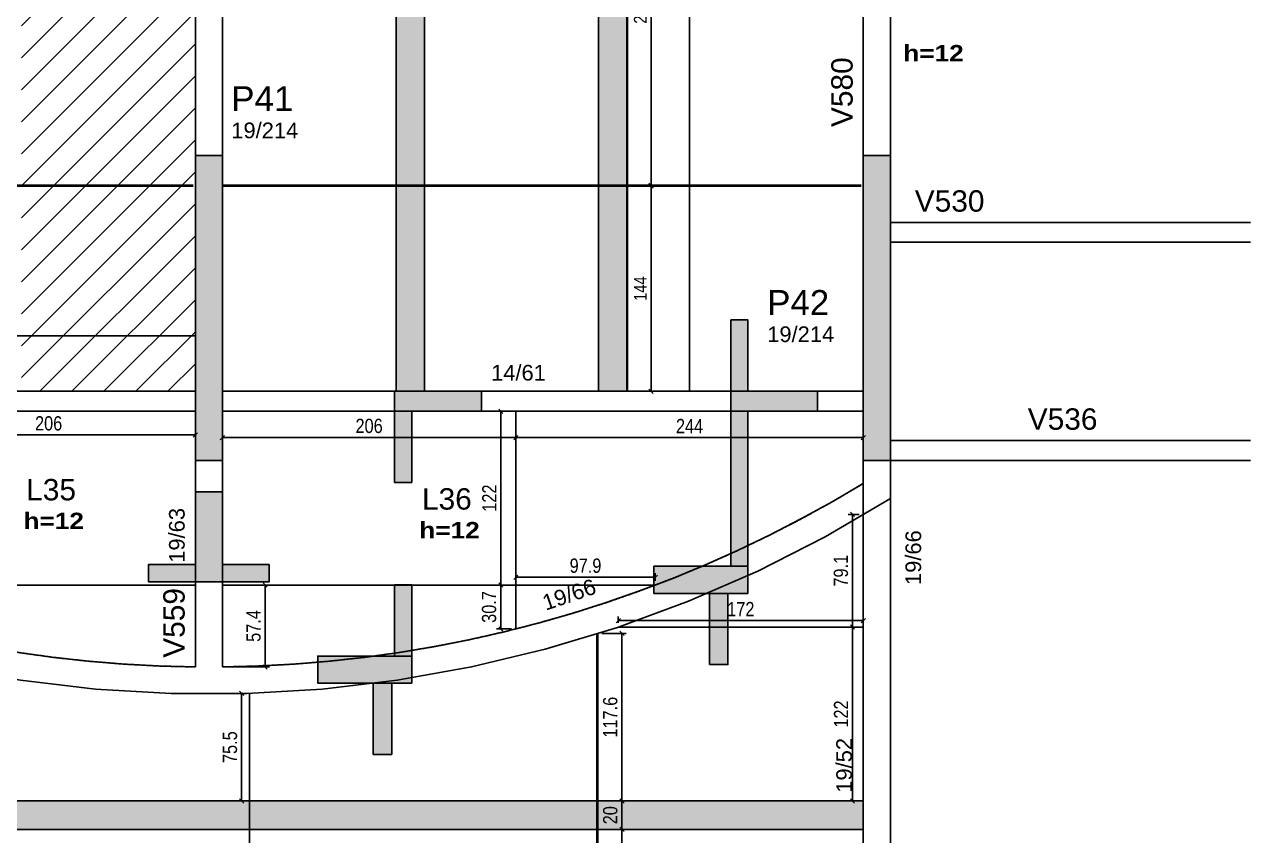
# Model space of a CAD drawing. Extents: x 3022 to 8661, y -614 to 3008.
# Drawn here: x 6286 to 7147, y 126 to 695 of the extents above; entities that cross this region are included whole.
import ezdxf

# ---------------------------------------------------------------- set-up
doc = ezdxf.new("R2010")
doc.units = 0
doc.header["$PDMODE"] = 34
doc.linetypes.add('ESTILO_TQS_0001', pattern=[1, 0.7, -0.3])
doc.layers.add('00 - FELIPE', color=6, linetype='Continuous', plot=False)
for name, color, linetype in [('COTA', 241, 'Continuous'), ('MTH-DIM-PILAR', 3, 'Continuous'), ('MTH-DIM-VIGA', 3, 'Continuous'), ('MTH-FACE-VIGA', 7, 'Continuous'), ('MTH-LINHA-SEÇÃO', 16, 'Continuous'), ('MTH-PILAR-SEGUE', 5, 'Continuous'), ('MTH-SOMBRA21', 150, 'Continuous'), ('MTH-SOMBRA25', 253, 'Continuous'), ('MTH-TIT1-PILAR', 5, 'Continuous'), ('MTH-TIT1-VIGA', 5, 'Continuous'), ('MTH-TRACEJADO-216', 1, 'Continuous'), ('MTH-TXT-NEGRITO', 5, 'Continuous'), ('Painéis', 200, 'Continuous')]:
    doc.layers.add(name, color=color, linetype=linetype)
doc.layers.add('Hachura', color=251, linetype='Continuous', lineweight=9)
doc.styles.add('COTA TECNICA', font='techl___.ttf', dxfattribs={"height": 10})
doc.styles.add('COTA TECNICA-50', font='techl___.ttf', dxfattribs={"height": 9})
doc.styles.add('TQS_ARIAL', font='arial.ttf')
doc.styles.add('TQS_ARIAL_BLACK', font='ariblk.ttf')
doc.dimstyles.new('COTA PAINEL-50', dxfattribs={"dimtxt": 9, "dimasz": 3, "dimexe": 3, "dimexo": 3, "dimgap": 3, "dimtad": 1, "dimdec": 1, "dimzin": 12, "dimdsep": 46, "dimtxsty": 'COTA TECNICA-50', "dimblk1": 'OBLIQUE', "dimblk2": 'OBLIQUE', "dimsah": 1, "dimcen": 0.9, "dimclrd": 4, "dimclre": 4, "dimclrt": 240, "dimadec": 1, "dimazin": 3, "dimtfac": 1, "dimtdec": 1, "dimtmove": 0, "dimatfit": 3, "dimfxl": 1, "dimtolj": 1, "dimtzin": 12, "dimarcsym": 0})
doc.dimstyles.new('PAINEL', dxfattribs={"dimtxt": 10, "dimasz": 3, "dimexe": 3, "dimexo": 3, "dimgap": 3, "dimtad": 1, "dimdec": 1, "dimzin": 12, "dimdsep": 46, "dimtxsty": 'COTA TECNICA', "dimblk1": 'OBLIQUE', "dimblk2": 'OBLIQUE', "dimsah": 1, "dimcen": 0.9, "dimclrd": 4, "dimclre": 4, "dimclrt": 240, "dimadec": 1, "dimazin": 3, "dimtfac": 1, "dimtdec": 1, "dimtmove": 0, "dimatfit": 3, "dimfxl": 1, "dimtolj": 1, "dimtzin": 12, "dimarcsym": 0})

# ---------------------------------------------------------------- blocks, each defined once
blk = doc.blocks.new('_Oblique')
at = {"color": 0, "linetype": 'ByBlock', "lineweight": -2}
blk.add_line((-0.5, -0.5), (0.5, 0.5), dxfattribs=at)
blk = doc.blocks.new('*D200')
at = {"layer": 'COTA', "color": 4, "lineweight": -2, "transparency": 16777216}
for p, q in [((6712.87, 581.67), (6729.38, 581.67)), ((6726.38, 437.67), (6726.38, 581.67)), ((6712.87, 437.67), (6729.38, 437.67))]:
    blk.add_line(p, q, dxfattribs=at)
at = {"layer": 'Defpoints', "color": 0, "transparency": 16777216}
for p in [(6709.87, 581.67), (6726.38, 581.67), (6709.87, 437.67)]:
    blk.add_point(p, dxfattribs=at)
at = {"layer": 'COTA', "color": 4, "lineweight": -2, "transparency": 16777216, "xscale": 3, "yscale": 3, "zscale": 3}
for p, rotation in [((6726.38, 581.67), 90), ((6726.38, 437.67), 270)]:
    blk.add_blockref('_Oblique', p, dxfattribs=dict(at, rotation=rotation))
at = {"layer": 'COTA', "color": 240, "transparency": 16777216, "insert": (6718.81, 509.67), "char_height": 9, "attachment_point": 5, "rotation": 90, "style": 'COTA TECNICA-50'}
blk.add_mtext('\\A1;144', dxfattribs=at)
blk = doc.blocks.new('*D201')
at = {"layer": 'COTA', "color": 4, "lineweight": -2, "transparency": 16777216}
for p, q in [((6712.87, 826.17), (6729.38, 826.17)), ((6726.38, 582.17), (6726.38, 826.17)), ((6712.87, 582.17), (6729.38, 582.17))]:
    blk.add_line(p, q, dxfattribs=at)
at = {"layer": 'Defpoints', "color": 0, "transparency": 16777216}
for p in [(6709.87, 826.17), (6726.38, 826.17), (6709.87, 582.17)]:
    blk.add_point(p, dxfattribs=at)
at = {"layer": 'COTA', "color": 4, "lineweight": -2, "transparency": 16777216, "xscale": 3, "yscale": 3, "zscale": 3}
for p, rotation in [((6726.38, 826.17), 90), ((6726.38, 582.17), 270)]:
    blk.add_blockref('_Oblique', p, dxfattribs=dict(at, rotation=rotation))
at = {"layer": 'COTA', "color": 240, "transparency": 16777216, "insert": (6718.81, 704.17), "char_height": 9, "attachment_point": 5, "rotation": 90, "style": 'COTA TECNICA-50'}
blk.add_mtext('\\A1;244', dxfattribs=at)
blk = doc.blocks.new('*D241')
at = {"layer": 'COTA', "color": 4, "lineweight": -2, "transparency": 16777216}
for p, q in [((6872.37, 351.27), (6864.78, 351.27)), ((6867.78, 272.17), (6867.78, 351.27)), ((6872.37, 272.17), (6864.78, 272.17))]:
    blk.add_line(p, q, dxfattribs=at)
at = {"layer": 'Defpoints', "color": 0, "transparency": 16777216}
for p in [(6867.78, 351.27), (6875.37, 351.27), (6875.37, 272.17)]:
    blk.add_point(p, dxfattribs=at)
at = {"layer": 'COTA', "color": 4, "lineweight": -2, "transparency": 16777216, "xscale": 3, "yscale": 3, "zscale": 3}
for p, rotation in [((6867.78, 351.27), 90), ((6867.78, 272.17), 270)]:
    blk.add_blockref('_Oblique', p, dxfattribs=dict(at, rotation=rotation))
at = {"layer": 'COTA', "color": 240, "transparency": 16777216, "insert": (6859.67, 311.72), "char_height": 10, "attachment_point": 5, "rotation": 90, "style": 'COTA TECNICA'}
blk.add_mtext('\\A1;79.1', dxfattribs=at)
blk = doc.blocks.new('*D243')
at = {"layer": 'COTA', "color": 4, "lineweight": -2, "transparency": 16777216}
for p, q in [((6691.87, 130.17), (6708.84, 130.17)), ((6705.84, 69.67), (6705.84, 130.17)), ((6691.87, 69.67), (6708.84, 69.67))]:
    blk.add_line(p, q, dxfattribs=at)
at = {"layer": 'Defpoints', "color": 0, "transparency": 16777216}
for p in [(6688.87, 130.17), (6705.84, 130.17), (6688.87, 69.67)]:
    blk.add_point(p, dxfattribs=at)
at = {"layer": 'COTA', "color": 4, "lineweight": -2, "transparency": 16777216, "xscale": 3, "yscale": 3, "zscale": 3}
for p, rotation in [((6705.84, 130.17), 90), ((6705.84, 69.67), 270)]:
    blk.add_blockref('_Oblique', p, dxfattribs=dict(at, rotation=rotation))
at = {"layer": 'COTA', "color": 240, "transparency": 16777216, "insert": (6697.73, 99.92), "char_height": 10, "attachment_point": 5, "rotation": 90, "style": 'COTA TECNICA'}
blk.add_mtext('\\A1;60.5', dxfattribs=at)
blk = doc.blocks.new('*D244')
at = {"layer": 'COTA', "color": 4, "lineweight": -2, "transparency": 16777216}
for p, q in [((6691.87, 150.17), (6708.84, 150.17)), ((6705.84, 130.17), (6705.84, 150.17)), ((6691.87, 130.17), (6708.84, 130.17))]:
    blk.add_line(p, q, dxfattribs=at)
at = {"layer": 'Defpoints', "color": 0, "transparency": 16777216}
for p in [(6688.87, 150.17), (6705.84, 150.17), (6688.87, 130.17)]:
    blk.add_point(p, dxfattribs=at)
at = {"layer": 'COTA', "color": 4, "lineweight": -2, "transparency": 16777216, "xscale": 3, "yscale": 3, "zscale": 3}
for p, rotation in [((6705.84, 150.17), 90), ((6705.84, 130.17), 270)]:
    blk.add_blockref('_Oblique', p, dxfattribs=dict(at, rotation=rotation))
at = {"layer": 'COTA', "color": 240, "transparency": 16777216, "insert": (6697.73, 140.17), "char_height": 10, "attachment_point": 5, "rotation": 90, "style": 'COTA TECNICA'}
blk.add_mtext('\\A1;20', dxfattribs=at)
blk = doc.blocks.new('*D245')
at = {"layer": 'COTA', "color": 4, "lineweight": -2, "transparency": 16777216}
for p, q in [((6691.87, 267.75), (6708.84, 267.75)), ((6705.84, 150.17), (6705.84, 267.75)), ((6691.87, 150.17), (6708.84, 150.17))]:
    blk.add_line(p, q, dxfattribs=at)
at = {"layer": 'Defpoints', "color": 0, "transparency": 16777216}
for p in [(6688.87, 267.75), (6705.84, 267.75), (6688.87, 150.17)]:
    blk.add_point(p, dxfattribs=at)
at = {"layer": 'COTA', "color": 4, "lineweight": -2, "transparency": 16777216, "xscale": 3, "yscale": 3, "zscale": 3}
for p, rotation in [((6705.84, 267.75), 90), ((6705.84, 150.17), 270)]:
    blk.add_blockref('_Oblique', p, dxfattribs=dict(at, rotation=rotation))
at = {"layer": 'COTA', "color": 240, "transparency": 16777216, "insert": (6697.73, 208.96), "char_height": 10, "attachment_point": 5, "rotation": 90, "style": 'COTA TECNICA'}
blk.add_mtext('\\A1;117.6', dxfattribs=at)
blk = doc.blocks.new('*D246')
at = {"layer": 'COTA', "color": 4, "lineweight": -2, "transparency": 16777216}
for p, q in [((6872.37, 272.17), (6864.78, 272.17)), ((6867.78, 150.17), (6867.78, 272.17)), ((6872.37, 150.17), (6864.78, 150.17))]:
    blk.add_line(p, q, dxfattribs=at)
at = {"layer": 'Defpoints', "color": 0, "transparency": 16777216}
for p in [(6867.78, 272.17), (6875.37, 272.17), (6875.37, 150.17)]:
    blk.add_point(p, dxfattribs=at)
at = {"layer": 'COTA', "color": 4, "lineweight": -2, "transparency": 16777216, "xscale": 3, "yscale": 3, "zscale": 3}
for p, rotation in [((6867.78, 272.17), 90), ((6867.78, 150.17), 270)]:
    blk.add_blockref('_Oblique', p, dxfattribs=dict(at, rotation=rotation))
at = {"layer": 'COTA', "color": 240, "transparency": 16777216, "insert": (6859.72, 211.17), "char_height": 10, "attachment_point": 5, "rotation": 90, "style": 'COTA TECNICA'}
blk.add_mtext('\\A1;122', dxfattribs=at)
blk = doc.blocks.new('*D247')
at = {"layer": 'COTA', "color": 4, "lineweight": -2, "transparency": 16777216}
for p, q in [((6441.37, 225.68), (6435.84, 225.68)), ((6438.84, 150.17), (6438.84, 225.68)), ((6441.37, 150.17), (6435.84, 150.17))]:
    blk.add_line(p, q, dxfattribs=at)
at = {"layer": 'Defpoints', "color": 0, "transparency": 16777216}
for p in [(6438.84, 225.68), (6444.37, 225.68), (6444.37, 150.17)]:
    blk.add_point(p, dxfattribs=at)
at = {"layer": 'COTA', "color": 4, "lineweight": -2, "transparency": 16777216, "xscale": 3, "yscale": 3, "zscale": 3}
for p, rotation in [((6438.84, 225.68), 90), ((6438.84, 150.17), 270)]:
    blk.add_blockref('_Oblique', p, dxfattribs=dict(at, rotation=rotation))
at = {"layer": 'COTA', "color": 240, "transparency": 16777216, "insert": (6430.73, 187.93), "char_height": 10, "attachment_point": 5, "rotation": 90, "style": 'COTA TECNICA'}
blk.add_mtext('\\A1;75.5', dxfattribs=at)
blk = doc.blocks.new('*D253')
at = {"layer": 'COTA', "color": 4, "lineweight": -2, "transparency": 16777216}
for p, q in [((6631.37, 420.67), (6631.37, 402.18)), ((6875.37, 420.67), (6875.37, 402.18)), ((6631.37, 405.18), (6875.37, 405.18))]:
    blk.add_line(p, q, dxfattribs=at)
at = {"layer": 'Defpoints', "color": 0, "transparency": 16777216}
for p in [(6631.37, 423.67), (6875.37, 423.67), (6875.37, 405.18)]:
    blk.add_point(p, dxfattribs=at)
at = {"layer": 'COTA', "color": 4, "lineweight": -2, "transparency": 16777216, "xscale": 3, "yscale": 3, "zscale": 3, "rotation": 180}
blk.add_blockref('_Oblique', (6631.37, 405.18), dxfattribs=at)
at = {"layer": 'COTA', "color": 4, "lineweight": -2, "transparency": 16777216, "xscale": 3, "yscale": 3, "zscale": 3}
blk.add_blockref('_Oblique', (6875.37, 405.18), dxfattribs=at)
at = {"layer": 'COTA', "color": 240, "transparency": 16777216, "insert": (6753.37, 413.25), "char_height": 10, "attachment_point": 5, "style": 'COTA TECNICA'}
blk.add_mtext('\\A1;244', dxfattribs=at)
blk = doc.blocks.new('*D254')
at = {"layer": 'COTA', "color": 4, "lineweight": -2, "transparency": 16777216}
for p, q in [((6425.37, 420.67), (6425.37, 402.18)), ((6631.37, 420.67), (6631.37, 402.18)), ((6425.37, 405.18), (6631.37, 405.18))]:
    blk.add_line(p, q, dxfattribs=at)
at = {"layer": 'Defpoints', "color": 0, "transparency": 16777216}
for p in [(6425.37, 423.67), (6631.37, 423.67), (6631.37, 405.18)]:
    blk.add_point(p, dxfattribs=at)
at = {"layer": 'COTA', "color": 4, "lineweight": -2, "transparency": 16777216, "xscale": 3, "yscale": 3, "zscale": 3, "rotation": 180}
blk.add_blockref('_Oblique', (6425.37, 405.18), dxfattribs=at)
at = {"layer": 'COTA', "color": 4, "lineweight": -2, "transparency": 16777216, "xscale": 3, "yscale": 3, "zscale": 3}
blk.add_blockref('_Oblique', (6631.37, 405.18), dxfattribs=at)
at = {"layer": 'COTA', "color": 240, "transparency": 16777216, "insert": (6528.37, 413.28), "char_height": 10, "attachment_point": 5, "style": 'COTA TECNICA'}
blk.add_mtext('\\A1;206', dxfattribs=at)
blk = doc.blocks.new('*D255')
at = {"layer": 'COTA', "color": 4, "lineweight": -2, "transparency": 16777216}
for p, q in [((6631.37, 304.67), (6631.37, 310.12)), ((6729.24, 304.67), (6729.24, 310.12)), ((6631.37, 307.12), (6729.24, 307.12))]:
    blk.add_line(p, q, dxfattribs=at)
at = {"layer": 'Defpoints', "color": 0, "transparency": 16777216}
for p in [(6631.37, 301.67), (6729.24, 307.12), (6729.24, 301.67)]:
    blk.add_point(p, dxfattribs=at)
at = {"layer": 'COTA', "color": 4, "lineweight": -2, "transparency": 16777216, "xscale": 3, "yscale": 3, "zscale": 3, "rotation": 180}
blk.add_blockref('_Oblique', (6631.37, 307.12), dxfattribs=at)
at = {"layer": 'COTA', "color": 4, "lineweight": -2, "transparency": 16777216, "xscale": 3, "yscale": 3, "zscale": 3}
blk.add_blockref('_Oblique', (6729.24, 307.12), dxfattribs=at)
at = {"layer": 'COTA', "color": 240, "transparency": 16777216, "insert": (6680.31, 315.22), "char_height": 10, "attachment_point": 5, "style": 'COTA TECNICA'}
blk.add_mtext('\\A1;97.9', dxfattribs=at)
blk = doc.blocks.new('*D256')
at = {"layer": 'COTA', "color": 4, "lineweight": -2, "transparency": 16777216}
for p, q in [((6428.37, 301.67), (6458.39, 301.67)), ((6455.39, 301.67), (6455.39, 244.26)), ((6429.8, 244.26), (6458.39, 244.26))]:
    blk.add_line(p, q, dxfattribs=at)
at = {"layer": 'Defpoints', "color": 0, "transparency": 16777216}
for p in [(6425.37, 301.67), (6426.8, 244.26), (6455.39, 244.26)]:
    blk.add_point(p, dxfattribs=at)
at = {"layer": 'COTA', "color": 4, "lineweight": -2, "transparency": 16777216, "xscale": 3, "yscale": 3, "zscale": 3}
for p, rotation in [((6455.39, 301.67), 90), ((6455.39, 244.26), 270)]:
    blk.add_blockref('_Oblique', p, dxfattribs=dict(at, rotation=rotation))
at = {"layer": 'COTA', "color": 240, "transparency": 16777216, "insert": (6447.28, 272.97), "char_height": 10, "attachment_point": 5, "rotation": 90, "style": 'COTA TECNICA'}
blk.add_mtext('\\A1;57.4', dxfattribs=at)
blk = doc.blocks.new('*D258')
at = {"layer": 'COTA', "color": 4, "lineweight": -2, "transparency": 16777216}
for p, q in [((6200.37, 420.67), (6200.37, 403.98)), ((6406.37, 420.67), (6406.37, 403.98)), ((6200.37, 406.98), (6406.37, 406.98))]:
    blk.add_line(p, q, dxfattribs=at)
at = {"layer": 'Defpoints', "color": 0, "transparency": 16777216}
for p in [(6200.37, 423.67), (6406.37, 423.67), (6406.37, 406.98)]:
    blk.add_point(p, dxfattribs=at)
at = {"layer": 'COTA', "color": 4, "lineweight": -2, "transparency": 16777216, "xscale": 3, "yscale": 3, "zscale": 3, "rotation": 180}
blk.add_blockref('_Oblique', (6200.37, 406.98), dxfattribs=at)
at = {"layer": 'COTA', "color": 4, "lineweight": -2, "transparency": 16777216, "xscale": 3, "yscale": 3, "zscale": 3}
blk.add_blockref('_Oblique', (6406.37, 406.98), dxfattribs=at)
at = {"layer": 'COTA', "color": 240, "transparency": 16777216, "insert": (6303.37, 415.08), "char_height": 10, "attachment_point": 5, "style": 'COTA TECNICA'}
blk.add_mtext('\\A1;206', dxfattribs=at)
blk = doc.blocks.new('*D262')
at = {"layer": 'COTA', "color": 4, "lineweight": -2, "transparency": 16777216}
for p, q in [((6628.37, 301.67), (6617.85, 301.67)), ((6620.85, 301.67), (6620.85, 270.92)), ((6628.37, 270.92), (6617.85, 270.92))]:
    blk.add_line(p, q, dxfattribs=at)
at = {"layer": 'Defpoints', "color": 0, "transparency": 16777216}
for p in [(6631.37, 301.67), (6620.85, 270.92), (6631.37, 270.92)]:
    blk.add_point(p, dxfattribs=at)
at = {"layer": 'COTA', "color": 4, "lineweight": -2, "transparency": 16777216, "xscale": 3, "yscale": 3, "zscale": 3}
for p, rotation in [((6620.85, 301.67), 90), ((6620.85, 270.92), 270)]:
    blk.add_blockref('_Oblique', p, dxfattribs=dict(at, rotation=rotation))
at = {"layer": 'COTA', "color": 240, "transparency": 16777216, "insert": (6612.63, 286.3), "char_height": 10, "attachment_point": 5, "rotation": 90, "style": 'COTA TECNICA'}
blk.add_mtext('\\A1;30.7', dxfattribs=at)
blk = doc.blocks.new('*D263')
at = {"layer": 'COTA', "color": 4, "lineweight": -2, "transparency": 16777216}
for p, q in [((6628.37, 423.67), (6617.85, 423.67)), ((6620.85, 301.67), (6620.85, 423.67)), ((6628.37, 301.67), (6617.85, 301.67))]:
    blk.add_line(p, q, dxfattribs=at)
at = {"layer": 'Defpoints', "color": 0, "transparency": 16777216}
for p in [(6620.85, 423.67), (6631.37, 423.67), (6631.37, 301.67)]:
    blk.add_point(p, dxfattribs=at)
at = {"layer": 'COTA', "color": 4, "lineweight": -2, "transparency": 16777216, "xscale": 3, "yscale": 3, "zscale": 3}
for p, rotation in [((6620.85, 423.67), 90), ((6620.85, 301.67), 270)]:
    blk.add_blockref('_Oblique', p, dxfattribs=dict(at, rotation=rotation))
at = {"layer": 'COTA', "color": 240, "transparency": 16777216, "insert": (6612.79, 362.67), "char_height": 10, "attachment_point": 5, "rotation": 90, "style": 'COTA TECNICA'}
blk.add_mtext('\\A1;122', dxfattribs=at)
blk = doc.blocks.new('*D310')
at = {"layer": '00 - FELIPE', "color": 4, "lineweight": -2, "transparency": 16777216}
for p, q in [((6703.35, 275.17), (6703.35, 279.71)), ((6875.37, 276.71), (6703.35, 276.71)), ((6875.37, 275.17), (6875.37, 279.71))]:
    blk.add_line(p, q, dxfattribs=at)
at = {"layer": 'Defpoints', "color": 0, "transparency": 16777216}
for p in [(6703.35, 276.71), (6703.35, 272.17), (6875.37, 272.17)]:
    blk.add_point(p, dxfattribs=at)
at = {"layer": '00 - FELIPE', "color": 4, "lineweight": -2, "transparency": 16777216, "xscale": 3, "yscale": 3, "zscale": 3, "rotation": 180}
blk.add_blockref('_Oblique', (6703.35, 276.71), dxfattribs=at)
at = {"layer": '00 - FELIPE', "color": 4, "lineweight": -2, "transparency": 16777216, "xscale": 3, "yscale": 3, "zscale": 3}
blk.add_blockref('_Oblique', (6875.37, 276.71), dxfattribs=at)
at = {"layer": '00 - FELIPE', "color": 240, "transparency": 16777216, "insert": (6789.36, 284.79), "char_height": 10, "attachment_point": 5, "style": 'COTA TECNICA'}
blk.add_mtext('\\A1;172', dxfattribs=at)

msp = doc.modelspace()

# ---------------------------------------------------------------- hatches: boundary and pattern name
at = {"layer": 'Hachura', "linetype": 'ByBlock'}
h = msp.add_hatch(dxfattribs=at)
h.set_pattern_fill('ANSI31', color=256, scale=5)
h.paths.add_polyline_path([(6042.11, 1142.17), (6042.11, 1192.17), (5956.37, 1192.17), (5956.37, 1070.17), (6078.37, 1070.17), (6078.37, 1192.17), (6056.11, 1192.17), (6056.11, 1142.17)])
h.paths.add_polyline_path([(6220.37, 1192.17), (6098.37, 1192.17), (6098.37, 1070.17), (6220.37, 1070.17)])
h.paths.add_polyline_path([(6078.37, 1070.17), (5956.37, 1070.17), (5956.37, 946.09), (6002.37, 946.09), (6002.37, 932.09), (5956.37, 932.09), (5956.37, 883.09), (5956.37, 826.17), (6078.37, 826.17)])
h.paths.add_polyline_path([(6098.37, 1070.17), (6098.37, 826.17), (6220.37, 826.17), (6220.37, 1070.17)])
h.paths.add_polyline_path([(6220.37, 826.17), (6098.37, 826.17), (6098.37, 582.17), (6220.37, 582.17)])
h.paths.add_polyline_path([(6360.37, 946.09), (6406.37, 946.09), (6406.37, 1070.17), (6284.37, 1070.17), (6284.37, 826.17), (6406.37, 826.17), (6406.37, 932.09), (6360.37, 932.09)])
h.paths.add_polyline_path([(6284.37, 437.67), (6406.37, 437.67), (6406.37, 603.17), (6406.37, 826.17), (6284.37, 826.17)])
h.paths.add_polyline_path([(6098.37, 581.67), (6098.37, 437.67), (6105.11, 437.67), (6220.37, 437.67), (6220.37, 581.67)])
at = {"layer": 'Hachura'}
h = msp.add_hatch(color=256, dxfattribs=at)
h.dxf.hatch_style = 1
h.paths.add_polyline_path([(6567.37, 1192.17), (6547.37, 1192.17), (6547.37, 1070.17), (6567.37, 1070.17)])
h.paths.add_polyline_path([(6567.37, 1070.17), (6547.37, 1070.17), (6547.37, 826.17), (6567.37, 826.17)])
h.paths.add_polyline_path([(6567.37, 826.17), (6547.37, 826.17), (6547.37, 582.17), (6567.37, 582.17)])
h.paths.add_polyline_path([(6567.37, 582.17), (6547.37, 582.17), (6547.37, 437.67), (6567.37, 437.67)])
h.paths.add_polyline_path([(6709.37, 582.17), (6689.37, 582.17), (6689.37, 437.67), (6709.37, 437.67)])
h.paths.add_polyline_path([(6709.37, 826.17), (6689.37, 826.17), (6689.37, 582.17), (6709.37, 582.17)])
h.paths.add_polyline_path([(6709.37, 1070.17), (6689.37, 1070.17), (6689.37, 826.17), (6709.37, 826.17)])
h.paths.add_polyline_path([(6709.37, 1192.17), (6689.37, 1192.17), (6689.37, 1070.17), (6709.37, 1070.17)])
h = msp.add_hatch(color=256, dxfattribs=at)
h.dxf.hatch_style = 1
h.paths.add_polyline_path([(5956.37, 150.17), (5956.37, 130.17), (6200.37, 130.17), (6200.37, 150.17)])
h.paths.add_polyline_path([(6200.37, 150.17), (6200.37, 130.17), (6444.37, 130.17), (6444.37, 150.17)])
h.paths.add_polyline_path([(6688.37, 130.17), (6688.37, 150.17), (6444.37, 150.17), (6444.37, 130.17)])
h.paths.add_polyline_path([(6688.87, 150.17), (6688.87, 130.17), (6875.37, 130.17), (6875.37, 150.17)])

# ---------------------------------------------------------------- linework, layer by layer
at = {"layer": 'MTH-FACE-VIGA', "linetype": 'Continuous'}
for p, q in [((6406.37, 603.17), (6406.37, 1192.17)), ((6425.37, 603.17), (6425.37, 1192.17)), ((6875.37, 1192.17), (6875.37, 603.17)), ((6894.37, 603.17), (6894.37, 1192.17)), ((7147.2, 556.17), (6894.37, 556.17)), ((6894.37, 542.17), (7147.2, 542.17)), ((5956.37, 437.67), (6406.37, 437.67)), ((6425.37, 437.67), (6875.37, 437.67)), ((5956.37, 423.67), (6406.37, 423.67)), ((6425.37, 423.67), (6875.37, 423.67)), ((7147.2, 403.17), (6894.37, 403.17)), ((6406.37, 389.17), (6406.37, 244.22)), ((6425.37, 389.17), (6425.37, 244.22)), ((6875.37, -52.33), (6875.37, 389.17)), ((6894.37, 389.17), (7147.2, 389.17)), ((6894.37, -31.33), (6894.37, 389.17))]:
    msp.add_line(p, q, dxfattribs=at)
for points in [[(5956.37, 372.98), (5977.85, 360.32), (5999.68, 348.28), (6021.84, 336.85), (6044.31, 326.05), (6067.08, 315.89), (6090.12, 306.38), (6113.42, 297.52), (6136.97, 289.32), (6160.73, 281.79), (6184.7, 274.93), (6208.86, 268.75), (6233.17, 263.26), (6257.64, 258.45), (6282.23, 254.33), (6306.92, 250.91), (6331.7, 248.19), (6356.55, 246.17), (6381.45, 244.84), (6406.37, 244.22)], [(6425.37, 244.22), (6450.29, 244.84), (6475.19, 246.17), (6500.04, 248.19), (6524.82, 250.91), (6549.52, 254.33), (6574.11, 258.45), (6598.57, 263.26), (6622.89, 268.75), (6647.04, 274.93), (6671.01, 281.79), (6694.77, 289.32), (6718.32, 297.52), (6741.62, 306.38), (6764.67, 315.89), (6787.44, 326.05), (6809.91, 336.85), (6832.07, 348.28), (6853.89, 360.32), (6875.37, 372.98)], [(5937.37, 362.37), (5983.19, 335.58), (6030.51, 311.53), (6079.15, 290.3), (6128.96, 271.96), (6179.76, 256.59), (6231.38, 244.22), (6283.64, 234.91), (6336.35, 228.68), (6389.33, 225.56), (6442.41, 225.56), (6495.4, 228.68), (6548.11, 234.91), (6600.36, 244.22), (6651.98, 256.59), (6702.78, 271.96), (6752.59, 290.3), (6801.24, 311.53), (6848.55, 335.58), (6894.37, 362.37)]]:
    msp.add_lwpolyline(points, dxfattribs=at)
at = {"layer": 'MTH-LINHA-SEÇÃO', "linetype": 'Continuous'}
for points in [[(6782.29, 487.67), (6782.29, 437.67), (6794.29, 437.67), (6794.29, 487.67), (6782.29, 487.67)], [(6607.3, 423.67), (6546.3, 423.67), (6546.3, 437.67), (6607.3, 437.67), (6607.3, 423.67)], [(6843.29, 423.67), (6782.29, 423.67), (6782.29, 437.67), (6843.29, 437.67), (6843.29, 423.67)], [(6546.3, 423.67), (6546.3, 373.67), (6558.3, 373.67), (6558.3, 423.67), (6546.3, 423.67)], [(6782.29, 423.67), (6782.29, 314.83), (6794.29, 314.83), (6794.29, 423.67), (6782.29, 423.67)], [(6406.37, 304.01), (6406.37, 367.01), (6425.37, 367.01), (6425.37, 304.01), (6406.37, 304.01)], [(6406.37, 316.01), (6373.47, 316.01), (6373.47, 304.01), (6406.37, 304.01), (6406.37, 316.01)], [(6458.27, 316.01), (6425.37, 316.01), (6425.37, 304.01), (6458.27, 304.01), (6458.27, 316.01)], [(6794.29, 295.83), (6728.29, 295.83), (6728.29, 314.83), (6794.29, 314.83), (6794.29, 295.83)], [(6546.3, 301.88), (6546.3, 251.88), (6558.3, 251.88), (6558.3, 301.88), (6546.3, 301.88)], [(6767.29, 245.83), (6767.29, 295.83), (6780.29, 295.83), (6780.29, 245.83), (6767.29, 245.83)], [(6558.3, 232.88), (6492.3, 232.88), (6492.3, 251.88), (6558.3, 251.88), (6558.3, 232.88)], [(6531.3, 182.88), (6531.3, 232.88), (6544.3, 232.88), (6544.3, 182.88), (6531.3, 182.88)]]:
    msp.add_lwpolyline(points, dxfattribs=at)
at = {"layer": 'MTH-PILAR-SEGUE', "linetype": 'Continuous'}
for points in [[(6406.37, 389.17), (6425.37, 389.17), (6425.37, 603.17), (6406.37, 603.17), (6406.37, 389.17)], [(6875.37, 389.17), (6894.37, 389.17), (6894.37, 603.17), (6875.37, 603.17), (6875.37, 389.17)]]:
    msp.add_lwpolyline(points, dxfattribs=at)
at = {"layer": 'MTH-SOMBRA21', "linetype": 'Continuous'}
for points in [[(6782.29, 487.67), (6782.29, 437.67), (6794.29, 437.67)], [(6782.29, 487.67), (6794.29, 437.67), (6794.29, 487.67)], [(6782.29, 487.67), (6794.29, 487.67), (6782.29, 487.67)], [(6607.3, 423.67), (6546.3, 423.67), (6546.3, 437.67)], [(6607.3, 423.67), (6546.3, 437.67), (6607.3, 437.67)], [(6607.3, 423.67), (6607.3, 437.67), (6607.3, 423.67)], [(6843.29, 423.67), (6782.29, 423.67), (6782.29, 437.67)], [(6843.29, 423.67), (6782.29, 437.67), (6843.29, 437.67)], [(6843.29, 423.67), (6843.29, 437.67), (6843.29, 423.67)], [(6546.3, 423.67), (6546.3, 373.67), (6558.3, 373.67)], [(6546.3, 423.67), (6558.3, 373.67), (6558.3, 423.67)], [(6546.3, 423.67), (6558.3, 423.67), (6546.3, 423.67)], [(6782.29, 423.67), (6782.29, 314.83), (6794.29, 314.83)], [(6782.29, 423.67), (6794.29, 314.83), (6794.29, 423.67)], [(6782.29, 423.67), (6794.29, 423.67), (6782.29, 423.67)], [(6406.37, 304.01), (6406.37, 367.01), (6425.37, 367.01)], [(6406.37, 304.01), (6425.37, 367.01), (6425.37, 304.01)], [(6406.37, 316.01), (6373.47, 316.01), (6373.47, 304.01)], [(6406.37, 316.01), (6373.47, 304.01), (6406.37, 304.01)], [(6406.37, 316.01), (6406.37, 304.01), (6406.37, 316.01)], [(6458.27, 316.01), (6425.37, 316.01), (6425.37, 304.01)], [(6458.27, 316.01), (6425.37, 304.01), (6458.27, 304.01)], [(6458.27, 316.01), (6458.27, 304.01), (6458.27, 316.01)], [(6794.29, 295.83), (6728.29, 295.83), (6728.29, 314.83)], [(6794.29, 295.83), (6728.29, 314.83), (6794.29, 314.83)], [(6794.29, 295.83), (6794.29, 314.83), (6794.29, 295.83)], [(6406.37, 304.01), (6425.37, 304.01), (6406.37, 304.01)], [(6546.3, 301.88), (6546.3, 251.88), (6558.3, 251.88)], [(6546.3, 301.88), (6558.3, 251.88), (6558.3, 301.88)], [(6546.3, 301.88), (6558.3, 301.88), (6546.3, 301.88)], [(6767.29, 245.83), (6767.29, 295.83), (6780.29, 295.83)], [(6767.29, 245.83), (6780.29, 295.83), (6780.29, 245.83)], [(6558.3, 232.88), (6492.3, 232.88), (6492.3, 251.88)], [(6558.3, 232.88), (6492.3, 251.88), (6558.3, 251.88)], [(6558.3, 232.88), (6558.3, 251.88), (6558.3, 232.88)], [(6767.29, 245.83), (6780.29, 245.83), (6767.29, 245.83)], [(6531.3, 182.88), (6531.3, 232.88), (6544.3, 232.88)], [(6531.3, 182.88), (6544.3, 232.88), (6544.3, 182.88)], [(6531.3, 182.88), (6544.3, 182.88), (6531.3, 182.88)]]:
    msp.add_solid(points, dxfattribs=at)
at = {"layer": 'MTH-SOMBRA25', "linetype": 'Continuous'}
for points in [[(6406.37, 389.17), (6425.37, 389.17), (6425.37, 603.17)], [(6406.37, 389.17), (6425.37, 603.17), (6406.37, 603.17)], [(6406.37, 389.17), (6406.37, 603.17), (6406.37, 389.17)], [(6875.37, 389.17), (6894.37, 389.17), (6894.37, 603.17)], [(6875.37, 389.17), (6894.37, 603.17), (6875.37, 603.17)], [(6875.37, 389.17), (6875.37, 603.17), (6875.37, 389.17)]]:
    msp.add_solid(points, dxfattribs=at)
at = {"layer": 'MTH-TRACEJADO-216', "linetype": 'ESTILO_TQS_0001'}
for points in [[(5956.37, 372.98), (5977.85, 360.32), (5999.68, 348.28), (6021.84, 336.85), (6044.31, 326.05), (6067.08, 315.89), (6090.12, 306.38), (6113.42, 297.52), (6136.97, 289.32), (6160.73, 281.79), (6184.7, 274.93), (6208.86, 268.75), (6233.17, 263.26), (6257.64, 258.45), (6282.23, 254.33), (6306.92, 250.91), (6331.7, 248.19), (6356.55, 246.17), (6381.45, 244.84), (6406.37, 244.22)], [(6425.37, 244.22), (6450.29, 244.84), (6475.19, 246.17), (6500.04, 248.19), (6524.82, 250.91), (6549.52, 254.33), (6574.11, 258.45), (6598.57, 263.26), (6622.89, 268.75), (6647.04, 274.93), (6671.01, 281.79), (6694.77, 289.32), (6718.32, 297.52), (6741.62, 306.38), (6764.67, 315.89), (6787.44, 326.05), (6809.91, 336.85), (6832.07, 348.28), (6853.89, 360.32), (6875.37, 372.98)]]:
    msp.add_lwpolyline(points, dxfattribs=at)
at = {"layer": 'Painéis'}
for p, q in [((6547.37, 437.67), (6547.37, 1192.17)), ((6567.37, 437.67), (6567.37, 1192.17)), ((6689.37, 437.67), (6689.37, 1192.17)), ((6709.37, 437.67), (6709.37, 1192.17)), ((6709.87, 437.67), (6709.87, 1192.17)), ((6753.37, 437.67), (6753.37, 1192.17)), ((5956.37, 582.17), (6404.87, 582.17)), ((5956.37, 581.67), (6404.87, 581.67)), ((6425.37, 582.17), (6873.87, 582.17)), ((6425.37, 581.67), (6873.87, 581.67)), ((6102.5, 476.67), (6406.37, 476.67)), ((6631.37, 423.67), (6631.37, 270.92)), ((6102.5, 301.67), (6406.37, 301.67)), ((6729.24, 301.67), (6425.37, 301.67)), ((6688.37, -52.33), (6688.37, 267.6)), ((6688.87, -52.33), (6688.87, 267.75)), ((6703.35, 272.17), (6875.37, 272.17)), ((6444.37, -52.33), (6444.37, 225.68)), ((5956.37, 150.17), (6875.37, 150.17)), ((5956.37, 130.17), (6875.37, 130.17))]:
    msp.add_line(p, q, dxfattribs=at)

# ---------------------------------------------------------------- texts
at = {"layer": 'MTH-DIM-PILAR', "linetype": 'Continuous', "style": 'TQS_ARIAL'}
for p in [(6431.62, 615.21), (6807.91, 472.18)]:
    msp.add_text('19/214', height=11, dxfattribs=at).set_placement(p)
at = {"layer": 'MTH-DIM-VIGA', "linetype": 'Continuous', "style": 'TQS_ARIAL'}
msp.add_text('14/61', height=11, dxfattribs=at).set_placement((6614.02, 445.17))
for s, rotation, p in [('19/63', 90, (6398.87, 317.31)), ('19/66', 90, (6915.94, 301.69)), ('19/66', 18.792, (6652.37, 283.65)), ('19/52', 90, (6867.37, 155.94))]:
    msp.add_text(s, height=11, rotation=rotation, dxfattribs=at).set_placement(p)
at = {"layer": 'MTH-TIT1-PILAR', "linetype": 'Continuous', "style": 'TQS_ARIAL'}
for s, p in [('P41', (6431.62, 634.21)), ('P42', (6807.91, 491.18))]:
    msp.add_text(s, height=17.5, dxfattribs=at).set_placement(p)
at = {"layer": 'MTH-TIT1-VIGA', "linetype": 'Continuous', "style": 'TQS_ARIAL'}
for s, p in [('V580', (6867.87, 623.06)), ('V559', (6398.87, 250.66))]:
    msp.add_text(s, height=15, rotation=90, dxfattribs=at).set_placement(p)
for s, p in [('V530', (6911.49, 563.67)), ('V536', (6990.82, 410.67)), ('L35', (6287.62, 361.12)), ('L36', (6565.52, 354.62))]:
    msp.add_text(s, height=15, dxfattribs=at).set_placement(p)
at = {"layer": 'MTH-TXT-NEGRITO', "color": 3, "linetype": 'Continuous', "style": 'TQS_ARIAL_BLACK'}
for p in [(6903.45, 669.16), (6285.71, 340.95), (6563.61, 334.45)]:
    msp.add_text('h=12', height=11.5, dxfattribs=at).set_placement(p)

# ---------------------------------------------------------------- dimensions: what is measured, and where the dimension line sits
at = {"layer": '00 - FELIPE'}
dim = msp.add_linear_dim(base=(6703.35, 276.71), p1=(6875.37, 272.17), p2=(6703.35, 272.17), dimstyle='PAINEL', dxfattribs=at)
dim.commit()
dim.dimension.update_dxf_attribs({"geometry": '*D310', "text_midpoint": (6789.36, 284.79)})
at = {"layer": 'COTA'}
for base, p1, p2, dimstyle, picture, middle in [((6726.38, 826.17), (6709.87, 582.17), (6709.87, 826.17), 'COTA PAINEL-50', '*D201', (6718.81, 704.17)), ((6726.38, 581.67), (6709.87, 437.67), (6709.87, 581.67), 'COTA PAINEL-50', '*D200', (6718.81, 509.67)), ((6620.85, 423.67), (6631.37, 301.67), (6631.37, 423.67), 'PAINEL', '*D263', (6612.79, 362.67)), ((6867.78, 351.27), (6875.37, 272.17), (6875.37, 351.27), 'PAINEL', '*D241', (6859.67, 311.72)), ((6455.39, 244.26), (6425.37, 301.67), (6426.8, 244.26), 'PAINEL', '*D256', (6447.28, 272.97)), ((6867.78, 272.17), (6875.37, 150.17), (6875.37, 272.17), 'PAINEL', '*D246', (6859.72, 211.17)), ((6438.84, 225.68), (6444.37, 150.17), (6444.37, 225.68), 'PAINEL', '*D247', (6430.73, 187.93)), ((6705.84, 130.17), (6688.87, 69.67), (6688.87, 130.17), 'PAINEL', '*D243', (6697.73, 99.92))]:
    dim = msp.add_linear_dim(base=base, p1=p1, p2=p2, angle=90, dimstyle=dimstyle, dxfattribs=at)
    dim.commit()
    dim.dimension.update_dxf_attribs({"geometry": picture, "text_midpoint": middle})
dim = msp.add_linear_dim(base=(6406.37, 406.98), p1=(6200.37, 423.67), p2=(6406.37, 423.67), dimstyle='PAINEL', override={"dimtmove": 1}, dxfattribs=at)
dim.commit()
dim.dimension.update_dxf_attribs({"geometry": '*D258', "text_midpoint": (6303.37, 415.08)})
for base, p1, p2, picture, middle in [((6631.37, 405.18), (6425.37, 423.67), (6631.37, 423.67), '*D254', (6528.37, 413.28)), ((6875.37, 405.18), (6631.37, 423.67), (6875.37, 423.67), '*D253', (6753.37, 413.25)), ((6729.24, 307.12), (6631.37, 301.67), (6729.24, 301.67), '*D255', (6680.31, 315.22))]:
    dim = msp.add_linear_dim(base=base, p1=p1, p2=p2, dimstyle='PAINEL', dxfattribs=at)
    dim.commit()
    dim.dimension.update_dxf_attribs({"geometry": picture, "text_midpoint": middle})
for base, p1, p2, picture, middle in [((6620.8522, 270.9249), (6631.3716, 301.6729), (6631.3716, 270.9249), '*D262', (6620.8522, 286.2989)), ((6705.84, 150.17), (6688.87, 130.17), (6688.87, 150.17), '*D244', (6705.84, 140.17))]:
    dim = msp.add_linear_dim(base=base, p1=p1, p2=p2, angle=90, dimstyle='PAINEL', dxfattribs=at)
    dim.commit()
    dim.dimension.update_dxf_attribs({"geometry": picture, "text_midpoint": middle, "dimtype": 160})
dim = msp.add_linear_dim(base=(6705.84, 267.75), p1=(6688.87, 150.17), p2=(6688.87, 267.75), angle=90, dimstyle='PAINEL', override={"dimtmove": 1}, dxfattribs=at)
dim.commit()
dim.dimension.update_dxf_attribs({"geometry": '*D245', "text_midpoint": (6697.73, 208.96)})

doc.saveas('drawing.dxf')
